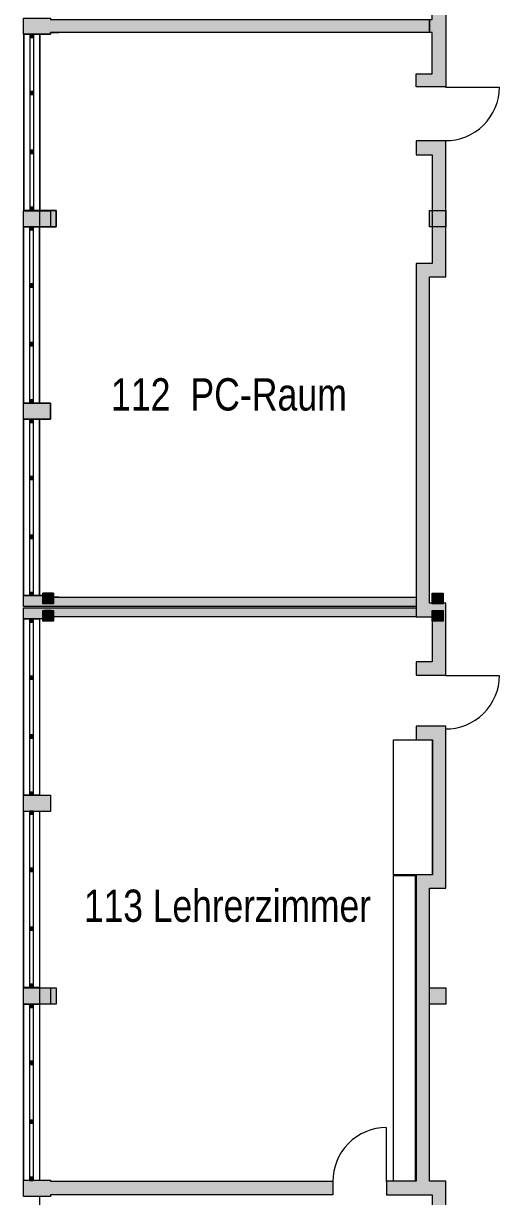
# Model space of a CAD drawing. Header units: inches. Extents: x 7445 to 114549, y 127015 to 195514.
# Drawn here: x 7445 to 16295, y 159533 to 181346 of the extents above; entities that cross this region are included whole.
import ezdxf

# ---------------------------------------------------------------- set-up
doc = ezdxf.new("R2010")
doc.units = ezdxf.units.IN
doc.header["$LTSCALE"] = 300
doc.header["$MEASUREMENT"] = 0
doc.linetypes.add('Volllinie', pattern=[0])
doc.layers.add('Grundebene', color=7, linetype='Continuous')
doc.styles.add('ARIAL_NARROW', font='ARIALN.TTF', dxfattribs={"height": 0.2})

# ---------------------------------------------------------------- blocks, each defined once
blk = doc.blocks.new('Color_Area-31A')
at = {"layer": 'Grundebene', "true_color": 0x000000, "transparency": 33554687}
blk.add_hatch(color=18, dxfattribs=at).paths.add_polyline_path([(14995, 159817), (14995, 165267), (15295, 165267), (15295, 168278), (14745, 168278), (14745, 168028), (15045, 168028), (15045, 165517), (14745, 165517), (14745, 159817), (14194, 159817), (14194, 159567), (15045, 159567), (15045, 158502), (14741, 158502), (14741, 158252), (15045, 158252), (15045, 158248), (15295, 158248), (15295, 159817)], flags=0)
at = {"layer": 'Grundebene', "color": 18, "linetype": 'Volllinie', "lineweight": 13, "true_color": 0x000000}
for p, q in [((15295, 168278), (14745, 168278)), ((14745, 168278), (14745, 168028)), ((15295, 165267), (15295, 168278)), ((14745, 168028), (15045, 168028)), ((15045, 168028), (15045, 165517)), ((15045, 165517), (14745, 165517)), ((14745, 165517), (14745, 159817)), ((14995, 159817), (14995, 165267)), ((14995, 165267), (15295, 165267)), ((14745, 159817), (14194, 159817)), ((14194, 159817), (14194, 159567)), ((15295, 159817), (14995, 159817)), ((15295, 158248), (15295, 159817)), ((14194, 159567), (15045, 159567)), ((15045, 159567), (15045, 158502)), ((15045, 158502), (14741, 158502)), ((14741, 158502), (14741, 158252)), ((14741, 158252), (15045, 158252)), ((15045, 158252), (15045, 158248)), ((15045, 158248), (15295, 158248))]:
    blk.add_line(p, q, dxfattribs=at)
blk = doc.blocks.new('Color_Area-349')
at = {"layer": 'Grundebene', "true_color": 0x000000, "transparency": 33554687}
blk.add_hatch(color=18, dxfattribs=at).paths.add_polyline_path([(7945, 159535), (7445, 159535), (7445, 159835), (7945, 159835), (7945, 159817), (13198, 159817), (13198, 159567), (7945, 159567)], flags=0)
at = {"layer": 'Grundebene', "color": 18, "linetype": 'Volllinie', "lineweight": 13, "true_color": 0x000000}
for p, q in [((7445, 159535), (7445, 159835)), ((7445, 159835), (7945, 159835)), ((7945, 159835), (7945, 159817)), ((7945, 159817), (13198, 159817)), ((13198, 159817), (13198, 159567)), ((7945, 159535), (7445, 159535)), ((13198, 159567), (7945, 159567)), ((7945, 159567), (7945, 159535))]:
    blk.add_line(p, q, dxfattribs=at)
blk = doc.blocks.new('Color_Area-42D')
at = {"layer": 'Grundebene', "true_color": 0x000000, "transparency": 33554687}
blk.add_hatch(color=18, dxfattribs=at).paths.add_polyline_path([(14995, 181417), (14995, 181177), (7945, 181177), (7945, 181147), (7445, 181147), (7445, 181447), (7945, 181447), (7945, 181417)], flags=0)
at = {"layer": 'Grundebene', "color": 18, "linetype": 'Volllinie', "lineweight": 13, "true_color": 0x000000}
for p, q in [((7445, 181147), (7445, 181447)), ((7445, 181447), (7945, 181447)), ((7945, 181447), (7945, 181417)), ((7945, 181417), (14995, 181417)), ((14995, 181417), (14995, 181177)), ((7945, 181147), (7445, 181147)), ((14995, 181177), (7945, 181177)), ((7945, 181177), (7945, 181147))]:
    blk.add_line(p, q, dxfattribs=at)
blk = doc.blocks.new('Color_Area-44F')
at = {"layer": 'Grundebene', "true_color": 0x000000, "transparency": 33554687}
blk.add_hatch(color=18, dxfattribs=at).paths.add_polyline_path([(15295, 179164), (14745, 179164), (14745, 178904), (15045, 178904), (15045, 176884), (14745, 176884), (14745, 170312), (15045, 170312), (15045, 169477), (14745, 169477), (14745, 169227), (15295, 169227), (15295, 170564), (14995, 170564), (14995, 176634), (15295, 176634)], flags=0)
at = {"layer": 'Grundebene', "color": 18, "linetype": 'Volllinie', "lineweight": 13, "true_color": 0x000000}
for p, q in [((15295, 179164), (14745, 179164)), ((14745, 179164), (14745, 178904)), ((15295, 176634), (15295, 179164)), ((14745, 178904), (15045, 178904)), ((15045, 178904), (15045, 176884)), ((15045, 176884), (14745, 176884)), ((14745, 176884), (14745, 170312)), ((14995, 170564), (14995, 176634)), ((14995, 176634), (15295, 176634)), ((15295, 170564), (14995, 170564)), ((15295, 169227), (15295, 170564)), ((14745, 170312), (15045, 170312)), ((15045, 170312), (15045, 169477)), ((15045, 169477), (14745, 169477)), ((14745, 169477), (14745, 169227)), ((14745, 169227), (15295, 169227))]:
    blk.add_line(p, q, dxfattribs=at)
blk = doc.blocks.new('Color_Area-473')
at = {"layer": 'Grundebene', "true_color": 0x000000, "transparency": 33554687}
blk.add_hatch(color=18, dxfattribs=at).paths.add_polyline_path([(15045, 181177), (14995, 181177), (14995, 181417), (15045, 181417), (15045, 181963), (15295, 181963), (15295, 180168), (14745, 180168), (14745, 180408), (15045, 180408)], flags=0)
at = {"layer": 'Grundebene', "color": 18, "linetype": 'Volllinie', "lineweight": 13, "true_color": 0x000000}
for p, q in [((15045, 181417), (15045, 181963)), ((15045, 181963), (15295, 181963)), ((15295, 181963), (15295, 180168)), ((14995, 181177), (14995, 181417)), ((14995, 181417), (15045, 181417)), ((15045, 181177), (14995, 181177)), ((15045, 180408), (15045, 181177)), ((14745, 180168), (14745, 180408)), ((14745, 180408), (15045, 180408)), ((15295, 180168), (14745, 180168))]:
    blk.add_line(p, q, dxfattribs=at)
blk = doc.blocks.new('Color_Area-484')
at = {"layer": 'Grundebene', "true_color": 0x000000, "transparency": 33554687}
blk.add_hatch(color=18, dxfattribs=at).paths.add_polyline_path([(14745, 170677), (14745, 170502), (7445, 170502), (7445, 170707), (7945, 170707), (7945, 170677)], flags=0)
at = {"layer": 'Grundebene', "color": 18, "linetype": 'Volllinie', "lineweight": 13, "true_color": 0x000000}
for p, q in [((7445, 170502), (7445, 170707)), ((7445, 170707), (7945, 170707)), ((7945, 170707), (7945, 170677)), ((7945, 170677), (14745, 170677)), ((14745, 170677), (14745, 170502)), ((14745, 170502), (7445, 170502))]:
    blk.add_line(p, q, dxfattribs=at)
blk = doc.blocks.new('Color_Area-491')
at = {"layer": 'Grundebene', "true_color": 0x000000, "transparency": 33554687}
blk.add_hatch(color=18, dxfattribs=at).paths.add_polyline_path([(14745, 170482), (14745, 170312), (7945, 170312), (7945, 170277), (7445, 170277), (7445, 170482)], flags=0)
at = {"layer": 'Grundebene', "color": 18, "linetype": 'Volllinie', "lineweight": 13, "true_color": 0x000000}
for p, q in [((7445, 170277), (7445, 170482)), ((7445, 170482), (14745, 170482)), ((14745, 170482), (14745, 170312)), ((7945, 170277), (7445, 170277)), ((14745, 170312), (7945, 170312)), ((7945, 170312), (7945, 170277))]:
    blk.add_line(p, q, dxfattribs=at)
blk = doc.blocks.new('Color_Area-7CE')
at = {"layer": 'Grundebene', "true_color": 0x000000, "transparency": 33554687}
blk.add_hatch(color=18, dxfattribs=at).paths.add_polyline_path([(7445, 163112), (7445, 163412), (7945, 163412), (7945, 163112)], flags=0)
at = {"layer": 'Grundebene', "color": 18, "linetype": 'Volllinie', "lineweight": 13, "true_color": 0x000000}
for p, q in [((7445, 163112), (7445, 163412)), ((7445, 163412), (7945, 163412)), ((7945, 163412), (7945, 163112)), ((7945, 163112), (7445, 163112))]:
    blk.add_line(p, q, dxfattribs=at)
blk = doc.blocks.new('Color_Area-7D7')
at = {"layer": 'Grundebene', "true_color": 0x000000, "transparency": 33554687}
blk.add_hatch(color=18, dxfattribs=at).paths.add_polyline_path([(7445, 166695), (7445, 166995), (7945, 166995), (7945, 166695)], flags=0)
at = {"layer": 'Grundebene', "color": 18, "linetype": 'Volllinie', "lineweight": 13, "true_color": 0x000000}
for p, q in [((7445, 166695), (7445, 166995)), ((7445, 166995), (7945, 166995)), ((7945, 166995), (7945, 166695)), ((7945, 166695), (7445, 166695))]:
    blk.add_line(p, q, dxfattribs=at)
blk = doc.blocks.new('Color_Area-7E0')
at = {"layer": 'Grundebene', "true_color": 0x000000, "transparency": 33554687}
blk.add_hatch(color=18, dxfattribs=at).paths.add_polyline_path([(7445, 173987), (7445, 174287), (7945, 174287), (7945, 173987)], flags=0)
at = {"layer": 'Grundebene', "color": 18, "linetype": 'Volllinie', "lineweight": 13, "true_color": 0x000000}
for p, q in [((7445, 173987), (7445, 174287)), ((7445, 174287), (7945, 174287)), ((7945, 174287), (7945, 173987)), ((7945, 173987), (7445, 173987))]:
    blk.add_line(p, q, dxfattribs=at)
blk = doc.blocks.new('Color_Area-7E9')
at = {"layer": 'Grundebene', "true_color": 0x000000, "transparency": 33554687}
blk.add_hatch(color=18, dxfattribs=at).paths.add_polyline_path([(7445, 177564), (7445, 177864), (7945, 177864), (7945, 177564)], flags=0)
at = {"layer": 'Grundebene', "color": 18, "linetype": 'Volllinie', "lineweight": 13, "true_color": 0x000000}
for p, q in [((7445, 177564), (7445, 177864)), ((7445, 177864), (7945, 177864)), ((7945, 177864), (7945, 177564)), ((7945, 177564), (7445, 177564))]:
    blk.add_line(p, q, dxfattribs=at)
blk = doc.blocks.new('Color_Area-CC4')
at = {"layer": 'Grundebene', "true_color": 0xffffff, "transparency": 33554687}
blk.add_hatch(color=7, dxfattribs=at).paths.add_polyline_path([(7572, 181147), (7572, 181087), (7632, 181087), (7632, 181147)], flags=0)
at = {"layer": 'Grundebene', "color": 18, "linetype": 'Volllinie', "lineweight": 13, "true_color": 0x000000}
blk.add_lwpolyline([(7572, 181147), (7572, 181087), (7632, 181087), (7632, 181147), (7572, 181147)], dxfattribs=at)
blk = doc.blocks.new('Color_Area-CCA')
at = {"layer": 'Grundebene', "true_color": 0xffffff, "transparency": 33554687}
blk.add_hatch(color=7, dxfattribs=at).paths.add_polyline_path([(7572, 180084), (7572, 180024), (7632, 180024), (7632, 180084)], flags=0)
at = {"layer": 'Grundebene', "color": 18, "linetype": 'Volllinie', "lineweight": 13, "true_color": 0x000000}
blk.add_lwpolyline([(7572, 180084), (7572, 180024), (7632, 180024), (7632, 180084), (7572, 180084)], dxfattribs=at)
blk = doc.blocks.new('Color_Area-CD0')
at = {"layer": 'Grundebene', "true_color": 0xffffff, "transparency": 33554687}
blk.add_hatch(color=7, dxfattribs=at).paths.add_polyline_path([(7572, 177927), (7572, 177867), (7632, 177867), (7632, 177927)], flags=0)
at = {"layer": 'Grundebene', "color": 18, "linetype": 'Volllinie', "lineweight": 13, "true_color": 0x000000}
blk.add_lwpolyline([(7572, 177927), (7572, 177867), (7632, 177867), (7632, 177927), (7572, 177927)], dxfattribs=at)
blk = doc.blocks.new('Color_Area-CD6')
at = {"layer": 'Grundebene', "true_color": 0xffffff, "transparency": 33554687}
blk.add_hatch(color=7, dxfattribs=at).paths.add_polyline_path([(7572, 178990), (7572, 178930), (7632, 178930), (7632, 178990)], flags=0)
at = {"layer": 'Grundebene', "color": 18, "linetype": 'Volllinie', "lineweight": 13, "true_color": 0x000000}
blk.add_lwpolyline([(7572, 178990), (7572, 178930), (7632, 178930), (7632, 178990), (7572, 178990)], dxfattribs=at)
blk = doc.blocks.new('Color_Area-DB2')
at = {"layer": 'Grundebene', "true_color": 0xffffff, "transparency": 33554687}
blk.add_hatch(color=7, dxfattribs=at).paths.add_polyline_path([(7565, 163110), (7565, 163050), (7625, 163050), (7625, 163110)], flags=0)
at = {"layer": 'Grundebene', "color": 18, "linetype": 'Volllinie', "lineweight": 13, "true_color": 0x000000}
blk.add_lwpolyline([(7565, 163110), (7565, 163050), (7625, 163050), (7625, 163110), (7565, 163110)], dxfattribs=at)
blk = doc.blocks.new('Color_Area-DB8')
at = {"layer": 'Grundebene', "true_color": 0xffffff, "transparency": 33554687}
blk.add_hatch(color=7, dxfattribs=at).paths.add_polyline_path([(7565, 162047), (7565, 161987), (7625, 161987), (7625, 162047)], flags=0)
at = {"layer": 'Grundebene', "color": 18, "linetype": 'Volllinie', "lineweight": 13, "true_color": 0x000000}
blk.add_lwpolyline([(7565, 162047), (7565, 161987), (7625, 161987), (7625, 162047), (7565, 162047)], dxfattribs=at)
blk = doc.blocks.new('Color_Area-DBE')
at = {"layer": 'Grundebene', "true_color": 0xffffff, "transparency": 33554687}
blk.add_hatch(color=7, dxfattribs=at).paths.add_polyline_path([(7565, 159890), (7565, 159830), (7625, 159830), (7625, 159890)], flags=0)
at = {"layer": 'Grundebene', "color": 18, "linetype": 'Volllinie', "lineweight": 13, "true_color": 0x000000}
blk.add_lwpolyline([(7565, 159890), (7565, 159830), (7625, 159830), (7625, 159890), (7565, 159890)], dxfattribs=at)
blk = doc.blocks.new('Color_Area-DC4')
at = {"layer": 'Grundebene', "true_color": 0xffffff, "transparency": 33554687}
blk.add_hatch(color=7, dxfattribs=at).paths.add_polyline_path([(7565, 160954), (7565, 160894), (7625, 160894), (7625, 160954)], flags=0)
at = {"layer": 'Grundebene', "color": 18, "linetype": 'Volllinie', "lineweight": 13, "true_color": 0x000000}
blk.add_lwpolyline([(7565, 160954), (7565, 160894), (7625, 160894), (7625, 160954), (7565, 160954)], dxfattribs=at)
blk = doc.blocks.new('Color_Area-DD4')
at = {"layer": 'Grundebene', "true_color": 0xffffff, "transparency": 33554687}
blk.add_hatch(color=7, dxfattribs=at).paths.add_polyline_path([(7565, 166700), (7565, 166640), (7625, 166640), (7625, 166700)], flags=0)
at = {"layer": 'Grundebene', "color": 18, "linetype": 'Volllinie', "lineweight": 13, "true_color": 0x000000}
blk.add_lwpolyline([(7565, 166700), (7565, 166640), (7625, 166640), (7625, 166700), (7565, 166700)], dxfattribs=at)
blk = doc.blocks.new('Color_Area-DDA')
at = {"layer": 'Grundebene', "true_color": 0xffffff, "transparency": 33554687}
blk.add_hatch(color=7, dxfattribs=at).paths.add_polyline_path([(7565, 165636), (7565, 165576), (7625, 165576), (7625, 165636)], flags=0)
at = {"layer": 'Grundebene', "color": 18, "linetype": 'Volllinie', "lineweight": 13, "true_color": 0x000000}
blk.add_lwpolyline([(7565, 165636), (7565, 165576), (7625, 165576), (7625, 165636), (7565, 165636)], dxfattribs=at)
blk = doc.blocks.new('Color_Area-DE0')
at = {"layer": 'Grundebene', "true_color": 0xffffff, "transparency": 33554687}
blk.add_hatch(color=7, dxfattribs=at).paths.add_polyline_path([(7565, 163480), (7565, 163420), (7625, 163420), (7625, 163480)], flags=0)
at = {"layer": 'Grundebene', "color": 18, "linetype": 'Volllinie', "lineweight": 13, "true_color": 0x000000}
blk.add_lwpolyline([(7565, 163480), (7565, 163420), (7625, 163420), (7625, 163480), (7565, 163480)], dxfattribs=at)
blk = doc.blocks.new('Color_Area-DE6')
at = {"layer": 'Grundebene', "true_color": 0xffffff, "transparency": 33554687}
blk.add_hatch(color=7, dxfattribs=at).paths.add_polyline_path([(7565, 164543), (7565, 164483), (7625, 164483), (7625, 164543)], flags=0)
at = {"layer": 'Grundebene', "color": 18, "linetype": 'Volllinie', "lineweight": 13, "true_color": 0x000000}
blk.add_lwpolyline([(7565, 164543), (7565, 164483), (7625, 164483), (7625, 164543), (7565, 164543)], dxfattribs=at)
blk = doc.blocks.new('Color_Area-DF6')
at = {"layer": 'Grundebene', "true_color": 0xffffff, "transparency": 33554687}
blk.add_hatch(color=7, dxfattribs=at).paths.add_polyline_path([(7565, 173987), (7565, 173927), (7625, 173927), (7625, 173987)], flags=0)
at = {"layer": 'Grundebene', "color": 18, "linetype": 'Volllinie', "lineweight": 13, "true_color": 0x000000}
blk.add_lwpolyline([(7565, 173987), (7565, 173927), (7625, 173927), (7625, 173987), (7565, 173987)], dxfattribs=at)
blk = doc.blocks.new('Color_Area-DFC')
at = {"layer": 'Grundebene', "true_color": 0xffffff, "transparency": 33554687}
blk.add_hatch(color=7, dxfattribs=at).paths.add_polyline_path([(7565, 172924), (7565, 172864), (7625, 172864), (7625, 172924)], flags=0)
at = {"layer": 'Grundebene', "color": 18, "linetype": 'Volllinie', "lineweight": 13, "true_color": 0x000000}
blk.add_lwpolyline([(7565, 172924), (7565, 172864), (7625, 172864), (7625, 172924), (7565, 172924)], dxfattribs=at)
blk = doc.blocks.new('Color_Area-E02')
at = {"layer": 'Grundebene', "true_color": 0xffffff, "transparency": 33554687}
blk.add_hatch(color=7, dxfattribs=at).paths.add_polyline_path([(7565, 170767), (7565, 170707), (7625, 170707), (7625, 170767)], flags=0)
at = {"layer": 'Grundebene', "color": 18, "linetype": 'Volllinie', "lineweight": 13, "true_color": 0x000000}
blk.add_lwpolyline([(7565, 170767), (7565, 170707), (7625, 170707), (7625, 170767), (7565, 170767)], dxfattribs=at)
blk = doc.blocks.new('Color_Area-E08')
at = {"layer": 'Grundebene', "true_color": 0xffffff, "transparency": 33554687}
blk.add_hatch(color=7, dxfattribs=at).paths.add_polyline_path([(7565, 171831), (7565, 171771), (7625, 171771), (7625, 171831)], flags=0)
at = {"layer": 'Grundebene', "color": 18, "linetype": 'Volllinie', "lineweight": 13, "true_color": 0x000000}
blk.add_lwpolyline([(7565, 171831), (7565, 171771), (7625, 171771), (7625, 171831), (7565, 171831)], dxfattribs=at)
blk = doc.blocks.new('Color_Area-E18')
at = {"layer": 'Grundebene', "true_color": 0xffffff, "transparency": 33554687}
blk.add_hatch(color=7, dxfattribs=at).paths.add_polyline_path([(7565, 170275), (7565, 170215), (7625, 170215), (7625, 170275)], flags=0)
at = {"layer": 'Grundebene', "color": 18, "linetype": 'Volllinie', "lineweight": 13, "true_color": 0x000000}
blk.add_lwpolyline([(7565, 170275), (7565, 170215), (7625, 170215), (7625, 170275), (7565, 170275)], dxfattribs=at)
blk = doc.blocks.new('Color_Area-E1E')
at = {"layer": 'Grundebene', "true_color": 0xffffff, "transparency": 33554687}
blk.add_hatch(color=7, dxfattribs=at).paths.add_polyline_path([(7565, 169211), (7565, 169151), (7625, 169151), (7625, 169211)], flags=0)
at = {"layer": 'Grundebene', "color": 18, "linetype": 'Volllinie', "lineweight": 13, "true_color": 0x000000}
blk.add_lwpolyline([(7565, 169211), (7565, 169151), (7625, 169151), (7625, 169211), (7565, 169211)], dxfattribs=at)
blk = doc.blocks.new('Color_Area-E24')
at = {"layer": 'Grundebene', "true_color": 0xffffff, "transparency": 33554687}
blk.add_hatch(color=7, dxfattribs=at).paths.add_polyline_path([(7565, 167055), (7565, 166995), (7625, 166995), (7625, 167055)], flags=0)
at = {"layer": 'Grundebene', "color": 18, "linetype": 'Volllinie', "lineweight": 13, "true_color": 0x000000}
blk.add_lwpolyline([(7565, 167055), (7565, 166995), (7625, 166995), (7625, 167055), (7565, 167055)], dxfattribs=at)
blk = doc.blocks.new('Color_Area-E2A')
at = {"layer": 'Grundebene', "true_color": 0xffffff, "transparency": 33554687}
blk.add_hatch(color=7, dxfattribs=at).paths.add_polyline_path([(7565, 168118), (7565, 168058), (7625, 168058), (7625, 168118)], flags=0)
at = {"layer": 'Grundebene', "color": 18, "linetype": 'Volllinie', "lineweight": 13, "true_color": 0x000000}
blk.add_lwpolyline([(7565, 168118), (7565, 168058), (7625, 168058), (7625, 168118), (7565, 168118)], dxfattribs=at)
blk = doc.blocks.new('Color_Area-E3A')
at = {"layer": 'Grundebene', "true_color": 0xffffff, "transparency": 33554687}
blk.add_hatch(color=7, dxfattribs=at).paths.add_polyline_path([(7565, 177567), (7565, 177507), (7625, 177507), (7625, 177567)], flags=0)
at = {"layer": 'Grundebene', "color": 18, "linetype": 'Volllinie', "lineweight": 13, "true_color": 0x000000}
blk.add_lwpolyline([(7565, 177567), (7565, 177507), (7625, 177507), (7625, 177567), (7565, 177567)], dxfattribs=at)
blk = doc.blocks.new('Color_Area-E40')
at = {"layer": 'Grundebene', "true_color": 0xffffff, "transparency": 33554687}
blk.add_hatch(color=7, dxfattribs=at).paths.add_polyline_path([(7565, 176504), (7565, 176444), (7625, 176444), (7625, 176504)], flags=0)
at = {"layer": 'Grundebene', "color": 18, "linetype": 'Volllinie', "lineweight": 13, "true_color": 0x000000}
blk.add_lwpolyline([(7565, 176504), (7565, 176444), (7625, 176444), (7625, 176504), (7565, 176504)], dxfattribs=at)
blk = doc.blocks.new('Color_Area-E46')
at = {"layer": 'Grundebene', "true_color": 0xffffff, "transparency": 33554687}
blk.add_hatch(color=7, dxfattribs=at).paths.add_polyline_path([(7565, 174347), (7565, 174287), (7625, 174287), (7625, 174347)], flags=0)
at = {"layer": 'Grundebene', "color": 18, "linetype": 'Volllinie', "lineweight": 13, "true_color": 0x000000}
blk.add_lwpolyline([(7565, 174347), (7565, 174287), (7625, 174287), (7625, 174347), (7565, 174347)], dxfattribs=at)
blk = doc.blocks.new('Color_Area-E4C')
at = {"layer": 'Grundebene', "true_color": 0xffffff, "transparency": 33554687}
blk.add_hatch(color=7, dxfattribs=at).paths.add_polyline_path([(7565, 175411), (7565, 175351), (7625, 175351), (7625, 175411)], flags=0)
at = {"layer": 'Grundebene', "color": 18, "linetype": 'Volllinie', "lineweight": 13, "true_color": 0x000000}
blk.add_lwpolyline([(7565, 175411), (7565, 175351), (7625, 175351), (7625, 175411), (7565, 175411)], dxfattribs=at)
blk = doc.blocks.new('Color_Area-12D5')
at = {"layer": 'Grundebene', "true_color": 0x000000, "transparency": 33554687}
blk.add_hatch(color=18, dxfattribs=at).paths.add_polyline_path([(7752, 163412), (8052, 163412), (8052, 163112), (7752, 163112)], flags=0)
at = {"layer": 'Grundebene', "color": 18, "linetype": 'Volllinie', "lineweight": 13, "true_color": 0x000000}
for p, q in [((7752, 163412), (8052, 163412)), ((7752, 163112), (7752, 163412)), ((8052, 163412), (8052, 163112)), ((8052, 163112), (7752, 163112))]:
    blk.add_line(p, q, dxfattribs=at)
blk = doc.blocks.new('Color_Area-12EC')
at = {"layer": 'Grundebene', "true_color": 0x000000, "transparency": 33554687}
blk.add_hatch(color=18, dxfattribs=at).paths.add_polyline_path([(14995, 163412), (15295, 163412), (15295, 163112), (14995, 163112)], flags=0)
at = {"layer": 'Grundebene', "color": 18, "linetype": 'Volllinie', "lineweight": 13, "true_color": 0x000000}
for p, q in [((14995, 163412), (15295, 163412)), ((14995, 163112), (14995, 163412)), ((15295, 163412), (15295, 163112)), ((15295, 163112), (14995, 163112))]:
    blk.add_line(p, q, dxfattribs=at)
blk = doc.blocks.new('Color_Area-1310')
at = {"layer": 'Grundebene', "true_color": 0x000000, "transparency": 33554687}
blk.add_hatch(color=18, dxfattribs=at).paths.add_polyline_path([(7752, 177865), (8052, 177865), (8052, 177565), (7752, 177565)], flags=0)
at = {"layer": 'Grundebene', "color": 18, "linetype": 'Volllinie', "lineweight": 13, "true_color": 0x000000}
for p, q in [((7752, 177865), (8052, 177865)), ((7752, 177565), (7752, 177865)), ((8052, 177865), (8052, 177565)), ((8052, 177565), (7752, 177565))]:
    blk.add_line(p, q, dxfattribs=at)
blk = doc.blocks.new('Color_Area-132B')
at = {"layer": 'Grundebene', "true_color": 0x000000, "transparency": 33554687}
blk.add_hatch(color=18, dxfattribs=at).paths.add_polyline_path([(14995, 177865), (15295, 177865), (15295, 177565), (14995, 177565)], flags=0)
at = {"layer": 'Grundebene', "color": 18, "linetype": 'Volllinie', "lineweight": 13, "true_color": 0x000000}
for p, q in [((14995, 177865), (15295, 177865)), ((14995, 177565), (14995, 177865)), ((15295, 177865), (15295, 177565)), ((15295, 177565), (14995, 177565))]:
    blk.add_line(p, q, dxfattribs=at)
blk = doc.blocks.new('Color_Area-1346')
at = {"layer": 'Grundebene', "true_color": 0x000000, "transparency": 33554687}
blk.add_hatch(color=18, dxfattribs=at).paths.add_polyline_path([(7805, 170752), (8005, 170752), (8005, 170552), (7805, 170552)], flags=0)
at = {"layer": 'Grundebene', "color": 18, "linetype": 'Volllinie', "lineweight": 13, "true_color": 0x000000}
for p, q in [((7805, 170752), (8005, 170752)), ((7805, 170552), (7805, 170752)), ((8005, 170752), (8005, 170552)), ((8005, 170552), (7805, 170552))]:
    blk.add_line(p, q, dxfattribs=at)
blk = doc.blocks.new('Color_Area-1351')
at = {"layer": 'Grundebene', "true_color": 0x000000, "transparency": 33554687}
blk.add_hatch(color=18, dxfattribs=at).paths.add_polyline_path([(15045, 170432), (15245, 170432), (15245, 170232), (15045, 170232)], flags=0)
at = {"layer": 'Grundebene', "color": 18, "linetype": 'Volllinie', "lineweight": 13, "true_color": 0x000000}
for p, q in [((15045, 170432), (15245, 170432)), ((15045, 170232), (15045, 170432)), ((15245, 170432), (15245, 170232)), ((15245, 170232), (15045, 170232))]:
    blk.add_line(p, q, dxfattribs=at)
blk = doc.blocks.new('Color_Area-135A')
at = {"layer": 'Grundebene', "true_color": 0x000000, "transparency": 33554687}
blk.add_hatch(color=18, dxfattribs=at).paths.add_polyline_path([(15045, 170752), (15245, 170752), (15245, 170552), (15045, 170552)], flags=0)
at = {"layer": 'Grundebene', "color": 18, "linetype": 'Volllinie', "lineweight": 13, "true_color": 0x000000}
for p, q in [((15045, 170752), (15245, 170752)), ((15045, 170552), (15045, 170752)), ((15245, 170752), (15245, 170552)), ((15245, 170552), (15045, 170552))]:
    blk.add_line(p, q, dxfattribs=at)
blk = doc.blocks.new('Color_Area-1363')
at = {"layer": 'Grundebene', "true_color": 0x000000, "transparency": 33554687}
blk.add_hatch(color=18, dxfattribs=at).paths.add_polyline_path([(7805, 170430), (8005, 170430), (8005, 170230), (7805, 170230)], flags=0)
at = {"layer": 'Grundebene', "color": 18, "linetype": 'Volllinie', "lineweight": 13, "true_color": 0x000000}
for p, q in [((7805, 170430), (8005, 170430)), ((7805, 170230), (7805, 170430)), ((8005, 170430), (8005, 170230)), ((8005, 170230), (7805, 170230))]:
    blk.add_line(p, q, dxfattribs=at)

msp = doc.modelspace()

# ---------------------------------------------------------------- linework, layer by layer
at = {"layer": 'Grundebene', "color": 18, "linetype": 'Volllinie', "lineweight": 13, "true_color": 0x000000}
for p, q in [((15295, 181963), (15295, 180168)), ((7445, 181147), (7445, 181447)), ((14995, 181417), (14995, 181177)), ((14995, 181177), (14995, 181417)), ((7945, 181147), (7445, 181147)), ((7452, 181147), (7752, 181147)), ((7452, 177867), (7452, 181147)), ((7452, 181147), (7452, 177867)), ((7572, 181147), (7632, 181147)), ((7572, 177867), (7572, 181147)), ((7572, 181147), (7632, 181147)), ((7572, 181087), (7572, 181147)), ((7632, 181087), (7572, 181087)), ((7632, 181147), (7632, 177867)), ((7632, 181147), (7632, 181087)), ((7752, 181147), (7752, 177867)), ((7752, 181147), (7752, 177867)), ((7752, 177865), (7752, 181147)), ((7752, 181147), (7945, 181147)), ((14995, 181177), (7945, 181177)), ((7945, 181177), (7945, 181147)), ((7945, 181147), (7945, 181177)), ((7945, 181177), (8106, 181177)), ((15045, 181177), (14995, 181177)), ((15045, 180408), (15045, 181177)), ((14745, 180168), (14745, 180408)), ((14745, 180408), (15045, 180408)), ((7572, 180084), (7632, 180084)), ((7572, 180024), (7572, 180084)), ((7632, 180024), (7572, 180024)), ((7632, 180084), (7632, 180024)), ((15295, 180168), (14745, 180168)), ((15291, 180164), (16291, 180164)), ((15295, 179164), (14745, 179164)), ((14745, 179164), (14745, 178904)), ((15295, 176634), (15295, 179164)), ((7572, 178990), (7632, 178990)), ((7572, 178930), (7572, 178990)), ((7632, 178930), (7572, 178930)), ((7632, 178990), (7632, 178930)), ((14745, 178904), (15045, 178904)), ((15045, 178904), (15045, 176884)), ((7445, 177564), (7445, 177864)), ((7445, 177864), (7945, 177864)), ((7752, 177867), (7452, 177867)), ((7572, 177927), (7632, 177927)), ((7572, 177867), (7572, 177927)), ((7632, 177867), (7572, 177867)), ((7632, 177867), (7572, 177867)), ((7632, 177927), (7632, 177867)), ((8052, 177865), (7752, 177865)), ((7752, 177865), (8052, 177865)), ((7752, 177565), (7752, 177865)), ((7945, 177864), (7945, 177564)), ((8052, 177567), (8052, 177865)), ((8052, 177865), (8052, 177565)), ((14995, 177865), (15295, 177865)), ((14995, 177565), (14995, 177865)), ((15295, 177865), (15295, 177565)), ((7445, 177567), (7745, 177567)), ((7445, 174287), (7445, 177567)), ((7445, 177567), (7445, 174287)), ((7945, 177564), (7445, 177564)), ((7565, 177567), (7625, 177567)), ((7565, 174287), (7565, 177567)), ((7565, 177567), (7625, 177567)), ((7565, 177507), (7565, 177567)), ((7625, 177567), (7625, 174287)), ((7625, 177567), (7625, 177507)), ((7745, 177567), (7745, 174287)), ((7745, 177567), (7745, 174287)), ((7746, 174287), (7746, 177565)), ((7746, 177565), (7752, 177565)), ((7752, 177565), (7752, 177567)), ((7752, 177567), (8052, 177567)), ((8052, 177565), (7752, 177565)), ((15295, 177565), (14995, 177565)), ((7625, 177507), (7565, 177507)), ((15045, 176884), (14745, 176884)), ((14745, 176884), (14745, 170312)), ((7565, 176504), (7625, 176504)), ((7565, 176444), (7565, 176504)), ((7625, 176504), (7625, 176444)), ((14995, 170564), (14995, 176634)), ((14995, 176634), (15295, 176634)), ((7625, 176444), (7565, 176444)), ((7565, 175411), (7625, 175411)), ((7565, 175351), (7565, 175411)), ((7625, 175411), (7625, 175351)), ((7625, 175351), (7565, 175351)), ((7565, 174347), (7625, 174347)), ((7565, 174287), (7565, 174347)), ((7625, 174347), (7625, 174287)), ((7445, 173987), (7445, 174287)), ((7445, 174287), (7945, 174287)), ((7745, 174287), (7445, 174287)), ((7625, 174287), (7565, 174287)), ((7625, 174287), (7565, 174287)), ((7945, 174287), (7746, 174287)), ((7945, 174287), (7945, 173987)), ((7945, 173987), (7945, 174287)), ((7945, 173987), (7445, 173987)), ((7445, 173987), (7745, 173987)), ((7445, 170707), (7445, 173987)), ((7445, 173987), (7445, 170707)), ((7565, 173987), (7625, 173987)), ((7565, 170707), (7565, 173987)), ((7565, 173987), (7625, 173987)), ((7565, 173927), (7565, 173987)), ((7625, 173927), (7565, 173927)), ((7625, 173987), (7625, 170707)), ((7625, 173987), (7625, 173927)), ((7745, 173987), (7745, 170707)), ((7745, 173987), (7745, 170707)), ((7746, 170707), (7746, 173987)), ((7746, 173987), (7945, 173987)), ((7565, 172924), (7625, 172924)), ((7565, 172864), (7565, 172924)), ((7625, 172864), (7565, 172864)), ((7625, 172924), (7625, 172864)), ((7565, 171831), (7625, 171831)), ((7565, 171771), (7565, 171831)), ((7625, 171771), (7565, 171771)), ((7625, 171831), (7625, 171771)), ((7445, 170502), (7445, 170707)), ((7445, 170707), (7945, 170707)), ((7745, 170707), (7445, 170707)), ((7565, 170767), (7625, 170767)), ((7565, 170707), (7565, 170767)), ((7625, 170707), (7565, 170707)), ((7625, 170707), (7565, 170707)), ((7625, 170767), (7625, 170707)), ((7805, 170707), (7746, 170707)), ((7805, 170752), (7805, 170707)), ((8005, 170752), (7805, 170752)), ((7805, 170752), (8005, 170752)), ((7805, 170552), (7805, 170752)), ((7945, 170707), (7945, 170677)), ((7945, 170677), (14745, 170677)), ((8005, 170677), (8005, 170752)), ((8005, 170752), (8005, 170552)), ((8106, 170677), (8005, 170677)), ((14745, 170677), (14745, 170502)), ((15045, 170752), (15245, 170752)), ((15045, 170552), (15045, 170752)), ((15245, 170752), (15245, 170552)), ((14745, 170502), (7445, 170502)), ((7445, 170277), (7445, 170482)), ((7445, 170482), (14745, 170482)), ((8005, 170552), (7805, 170552)), ((7805, 170430), (8005, 170430)), ((7805, 170230), (7805, 170430)), ((7967, 170430), (7837, 170430)), ((7967, 170430), (7837, 170430)), ((8005, 170430), (8005, 170230)), ((14745, 170482), (14745, 170312)), ((15295, 170564), (14995, 170564)), ((15245, 170552), (15045, 170552)), ((15045, 170432), (15245, 170432)), ((15045, 170232), (15045, 170432)), ((15245, 170432), (15245, 170232)), ((15295, 169227), (15295, 170564)), ((7945, 170277), (7445, 170277)), ((7445, 170275), (7745, 170275)), ((7445, 166995), (7445, 170275)), ((7445, 170275), (7445, 166995)), ((7565, 170275), (7625, 170275)), ((7565, 166995), (7565, 170275)), ((7565, 170275), (7625, 170275)), ((7565, 170215), (7565, 170275)), ((7625, 170215), (7565, 170215)), ((7625, 170275), (7625, 166995)), ((7625, 170275), (7625, 170215)), ((7745, 170275), (7745, 166995)), ((7745, 170275), (7745, 166995)), ((7805, 170277), (7746, 170277)), ((7746, 170277), (7746, 166995)), ((7805, 170230), (7805, 170277)), ((8005, 170230), (7805, 170230)), ((8005, 170230), (7805, 170230)), ((14745, 170312), (7945, 170312)), ((7945, 170312), (7945, 170277)), ((8106, 170312), (8005, 170312)), ((8005, 170312), (8005, 170230)), ((14745, 170312), (15045, 170312)), ((15045, 170312), (15045, 169477)), ((15245, 170232), (15045, 170232)), ((15045, 169477), (14745, 169477)), ((14745, 169477), (14745, 169227)), ((7565, 169211), (7625, 169211)), ((7565, 169151), (7565, 169211)), ((7625, 169151), (7565, 169151)), ((7625, 169211), (7625, 169151)), ((14745, 169227), (15295, 169227)), ((15291, 169222), (16291, 169223)), ((15295, 168278), (14745, 168278)), ((14745, 168278), (14745, 168028)), ((15295, 165267), (15295, 168278)), ((7565, 168118), (7625, 168118)), ((7565, 168058), (7565, 168118)), ((7625, 168058), (7565, 168058)), ((7625, 168118), (7625, 168058)), ((14326, 168028), (15052, 168028)), ((14326, 165517), (14326, 168028)), ((14745, 168028), (15045, 168028)), ((15045, 168028), (15045, 165517)), ((15052, 168028), (15052, 165517)), ((7445, 166695), (7445, 166995)), ((7445, 166995), (7945, 166995)), ((7745, 166995), (7445, 166995)), ((7565, 167055), (7625, 167055)), ((7565, 166995), (7565, 167055)), ((7625, 166995), (7565, 166995)), ((7625, 166995), (7565, 166995)), ((7625, 167055), (7625, 166995)), ((7746, 166995), (7945, 166995)), ((7945, 166995), (7945, 166695)), ((7945, 166995), (7945, 166695)), ((7445, 166700), (7745, 166700)), ((7445, 163420), (7445, 166700)), ((7445, 166700), (7445, 163420)), ((7945, 166695), (7445, 166695)), ((7565, 166700), (7625, 166700)), ((7565, 163420), (7565, 166700)), ((7565, 166700), (7625, 166700)), ((7565, 166640), (7565, 166700)), ((7625, 166700), (7625, 163420)), ((7625, 166700), (7625, 166640)), ((7745, 166700), (7745, 163420)), ((7745, 166700), (7745, 163420)), ((7945, 166695), (7746, 166695)), ((7746, 166695), (7746, 163412)), ((7625, 166640), (7565, 166640)), ((7565, 165636), (7625, 165636)), ((7565, 165576), (7565, 165636)), ((7625, 165576), (7565, 165576)), ((7625, 165636), (7625, 165576)), ((15052, 165517), (14326, 165517)), ((14326, 165502), (14726, 165502)), ((14326, 159817), (14326, 165502)), ((14726, 165502), (14726, 159817)), ((15045, 165517), (14745, 165517)), ((14745, 165517), (14745, 159817)), ((14995, 159817), (14995, 165267)), ((14995, 165267), (15295, 165267)), ((7565, 164543), (7625, 164543)), ((7565, 164483), (7565, 164543)), ((7625, 164483), (7565, 164483)), ((7625, 164543), (7625, 164483)), ((7745, 163420), (7445, 163420)), ((7445, 163112), (7445, 163412)), ((7445, 163412), (7945, 163412)), ((7565, 163480), (7625, 163480)), ((7565, 163420), (7565, 163480)), ((7625, 163420), (7565, 163420)), ((7625, 163420), (7565, 163420)), ((7625, 163480), (7625, 163420)), ((7746, 163412), (7752, 163412)), ((7752, 163412), (7752, 163412)), ((7752, 163412), (7765, 163412)), ((7752, 163412), (8052, 163412)), ((7752, 163112), (7752, 163412)), ((7765, 163412), (8052, 163412)), ((7945, 163412), (7945, 163112)), ((8052, 163412), (8052, 163112)), ((8052, 163412), (8052, 163112)), ((14995, 163412), (15295, 163412)), ((14995, 163112), (14995, 163412)), ((15295, 163412), (15295, 163112)), ((7945, 163112), (7445, 163112)), ((7445, 163110), (7745, 163110)), ((7445, 159830), (7445, 163110)), ((7445, 163110), (7445, 159830)), ((7565, 163110), (7625, 163110)), ((7565, 159830), (7565, 163110)), ((7565, 163110), (7625, 163110)), ((7565, 163050), (7565, 163110)), ((7625, 163050), (7565, 163050)), ((7625, 163110), (7625, 159830)), ((7625, 163110), (7625, 163050)), ((7745, 163110), (7745, 159830)), ((7745, 163110), (7745, 159830)), ((7752, 163112), (7746, 163112)), ((7746, 163112), (7746, 159835)), ((8052, 163112), (7752, 163112)), ((8052, 163112), (7752, 163112)), ((15295, 163112), (14995, 163112)), ((7565, 162047), (7625, 162047)), ((7565, 161987), (7565, 162047)), ((7625, 161987), (7565, 161987)), ((7625, 162047), (7625, 161987)), ((7565, 160954), (7625, 160954)), ((7565, 160894), (7565, 160954)), ((7625, 160894), (7565, 160894)), ((7625, 160954), (7625, 160894)), ((14194, 159812), (14194, 160812)), ((7445, 159535), (7445, 159835)), ((7445, 159835), (7945, 159835)), ((7745, 159830), (7445, 159830)), ((7565, 159890), (7625, 159890)), ((7565, 159830), (7565, 159890)), ((7625, 159830), (7565, 159830)), ((7625, 159830), (7565, 159830)), ((7625, 159890), (7625, 159830)), ((7746, 159835), (7945, 159835)), ((7945, 159835), (7945, 159817)), ((7945, 159835), (7945, 159817)), ((7945, 159817), (13198, 159817)), ((7945, 159817), (8106, 159817)), ((13198, 159817), (13198, 159567)), ((14745, 159817), (14194, 159817)), ((14194, 159817), (14194, 159567)), ((14726, 159817), (14326, 159817)), ((15295, 159817), (14995, 159817)), ((15295, 158248), (15295, 159817)), ((7945, 159535), (7445, 159535)), ((7945, 159535), (7746, 159535)), ((7746, 159535), (7746, 156252)), ((13198, 159567), (7945, 159567)), ((7945, 159567), (7945, 159535)), ((8106, 159567), (7945, 159567)), ((7945, 159567), (7945, 159535)), ((14194, 159567), (15045, 159567)), ((15045, 159567), (15045, 158502))]:
    msp.add_line(p, q, dxfattribs=at)
for centre, start, end in [((15295, 180168), 269.2693, 359.7638), ((15295, 169227), 269.2693, 359.7638), ((14198, 159817), 90.2362, 180.7307)]:
    msp.add_arc(centre, 1000, start, end, dxfattribs=at)

# ---------------------------------------------------------------- block references
at = {"layer": 'Grundebene'}
for name in ['Color_Area-473', 'Color_Area-42D', 'Color_Area-CC4', 'Color_Area-CCA', 'Color_Area-44F', 'Color_Area-CD6', 'Color_Area-7E9', 'Color_Area-CD0', 'Color_Area-1310', 'Color_Area-132B', 'Color_Area-E3A', 'Color_Area-E40', 'Color_Area-E4C', 'Color_Area-E46', 'Color_Area-7E0', 'Color_Area-DF6', 'Color_Area-DFC', 'Color_Area-E08', 'Color_Area-484', 'Color_Area-E02', 'Color_Area-1346', 'Color_Area-135A', 'Color_Area-491', 'Color_Area-1363', 'Color_Area-1351', 'Color_Area-E18', 'Color_Area-E1E', 'Color_Area-31A', 'Color_Area-E2A', 'Color_Area-7D7', 'Color_Area-E24', 'Color_Area-DD4', 'Color_Area-DDA', 'Color_Area-DE6', 'Color_Area-7CE', 'Color_Area-DE0', 'Color_Area-12D5', 'Color_Area-12EC', 'Color_Area-DB2', 'Color_Area-DB8', 'Color_Area-DC4', 'Color_Area-349', 'Color_Area-DBE']:
    msp.add_blockref(name, (0, 0), dxfattribs=at)

# ---------------------------------------------------------------- texts
at = {"layer": 'Grundebene', "color": 18, "lineweight": 18, "true_color": 0x000000, "style": 'ARIAL_NARROW'}
for s, width, p in [('112  PC-Raum', 0.96524, (9072, 174149)), ('113 Lehrerzimmer', 0.956736, (8570, 164640))]:
    msp.add_text(s, height=600, dxfattribs=dict(at, width=width)).set_placement(p)

doc.saveas('drawing.dxf')
